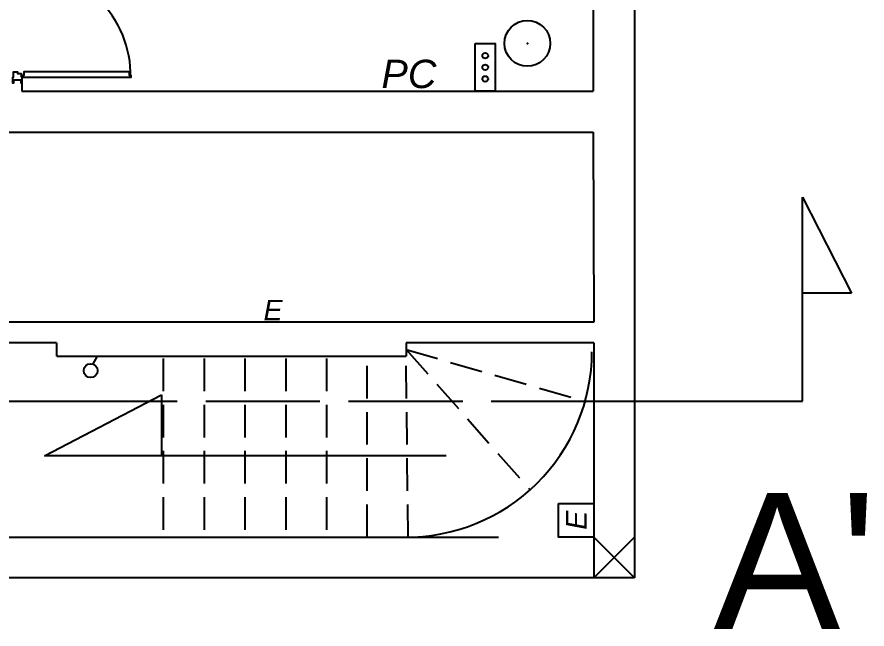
# Model space of a CAD drawing. Header units: millimetres. Extents: x 1251.1 to 1334.1, y 1577.6 to 1641.3.
# Drawn here: x 1306.9 to 1313.15, y 1610.08 to 1614.57 of the extents above; entities that cross this region are included whole.
import ezdxf

# ---------------------------------------------------------------- set-up
doc = ezdxf.new("R2010")
doc.units = ezdxf.units.MM
doc.linetypes.add('ACAD_ISO02W100', pattern=[15, 12, -3])
doc.linetypes.add('DASHED2', pattern=[9.525, 6.35, -3.175])
for name, color, linetype in [('IMPIANTO ELETTRICO', 7, 'Continuous'), ('MURATURA', 140, 'Continuous'), ('PORTES', 3, 'Continuous')]:
    doc.layers.add(name, color=color, linetype=linetype)
doc.styles.add('fm-studio_50', font='Arial Italic.ttf', dxfattribs={"height": 10})
doc.styles.get("Standard").update_dxf_attribs({"font": 'Arial.ttf'})

msp = doc.modelspace()

# ---------------------------------------------------------------- hatches: boundary and pattern name
at = {"layer": 'MURATURA'}
h = msp.add_hatch(dxfattribs=at)
h.set_pattern_fill('AR-B816C', color=0, scale=0.66)
h.paths.add_polyline_path([(1311.142, 1613.7292), (1306.4905, 1613.7292), (1306.4905, 1613.38), (1306.4905, 1612.68), (1306.4905, 1612.63), (1306.4905, 1612.3308), (1311.1456, 1612.3308)])
h = msp.add_hatch(dxfattribs=at)
h.set_pattern_fill('ANGLE', color=256)
h.set_pattern_definition([(0, (23.289, -0.092), (0, 6.985), [5.08, -1.905]), (90, (23.289, -0.092), (-6.985, 4e-16), [5.08, -1.905])])
h.paths.add_polyline_path([(1307.9656, 1611.7984), (1307.1055, 1611.348), (1307.9656, 1611.348)])

# ---------------------------------------------------------------- linework, layer by layer
at = {"layer": 'IMPIANTO ELETTRICO', "linetype": 'Continuous'}
msp.add_lwpolyline([(1310.2731, 1614.381), (1310.4212, 1614.381), (1310.4212, 1614.0292), (1310.2731, 1614.0292)], close=True, dxfattribs=at)
msp.add_lwpolyline([(1307.4625, 1612.0199), (1307.496, 1612.0808), (1307.5825, 1612.0808)], dxfattribs=at)
at = {"layer": 'IMPIANTO ELETTRICO'}
msp.add_lwpolyline([(1310.8868, 1610.9978), (1311.1456, 1610.9978), (1311.1456, 1610.7513), (1310.8868, 1610.7513)], close=True, dxfattribs=at)
at = {"layer": 'IMPIANTO ELETTRICO', "linetype": 'Continuous'}
for centre, radius in [((1310.6572, 1614.381), 0.1682), ((1310.3471, 1614.2903), 0.0207), ((1310.3471, 1614.2051), 0.0207), ((1310.3471, 1614.1199), 0.0207), ((1307.4456, 1611.9753), 0.0509)]:
    msp.add_circle(centre, radius, dxfattribs=at)
at = {"layer": 'IMPIANTO ELETTRICO', "linetype": 'DASHED2'}
msp.add_point((1310.6572, 1614.381), dxfattribs=at)
at = {"layer": 'MURATURA'}
for p, q in [((1311.4456, 1620.4513), (1311.4456, 1610.4513)), ((1311.139, 1616.5278), (1311.1418, 1614.0292)), ((1306.9405, 1614.1292), (1306.9405, 1614.0292)), ((1306.9405, 1614.0292), (1311.1418, 1614.0292)), ((1306.4905, 1613.7292), (1311.142, 1613.7292)), ((1311.142, 1613.7292), (1311.1456, 1612.3308)), ((1311.1456, 1612.3308), (1306.4905, 1612.3308)), ((1307.1954, 1612.1808), (1306.3405, 1612.1808)), ((1307.1954, 1612.1808), (1307.1954, 1612.0808)), ((1309.7656, 1612.1808), (1309.7656, 1612.0808)), ((1311.1456, 1612.1808), (1309.7656, 1612.1808)), ((1311.1456, 1612.1808), (1311.1456, 1610.7513)), ((1307.1982, 1612.0808), (1309.7656, 1612.0808)), ((1307.1055, 1611.348), (1307.9656, 1611.7984)), ((1307.9656, 1611.7984), (1307.9656, 1611.348)), ((1310.0605, 1611.348), (1307.1055, 1611.348)), ((1311.4456, 1610.4513), (1298.4456, 1610.4513))]:
    msp.add_line(p, q, dxfattribs=at)
at = {"layer": 'MURATURA', "linetype": 'ACAD_ISO02W100'}
for p, q in [((1312.6797, 1611.7513), (1312.6797, 1613.2513)), ((1312.6797, 1613.2513), (1313.0416, 1612.5449)), ((1313.0416, 1612.5449), (1312.6797, 1612.5449)), ((1295.6918, 1611.7513), (1312.6797, 1611.7513)), ((1298.4456, 1610.7513), (1311.4456, 1610.7513)), ((1311.1456, 1610.7513), (1311.4456, 1610.4513)), ((1311.4456, 1610.7513), (1311.1456, 1610.4513))]:
    msp.add_line(p, q, dxfattribs=at)
at = {"layer": 'MURATURA', "linetype": 'ByBlock'}
msp.add_line((1311.1456, 1612.1808), (1311.1456, 1610.4513), dxfattribs=at)
at = {"layer": 'MURATURA', "linetype": 'ACAD_ISO02W100', "ltscale": 0.02}
for p, q in [((1309.7656, 1612.1308), (1310.6722, 1611.1041)), ((1309.7656, 1612.1308), (1311.09, 1611.7473)), ((1309.7798, 1610.7513), (1309.7656, 1612.0808)), ((1307.9798, 1612.0647), (1307.9798, 1610.7513)), ((1308.2798, 1612.0647), (1308.2798, 1610.7513)), ((1308.5798, 1612.0647), (1308.5798, 1610.7513)), ((1308.8798, 1612.0647), (1308.8798, 1610.7513)), ((1309.1798, 1612.0647), (1309.1798, 1610.7513)), ((1309.4798, 1610.7513), (1309.4798, 1612.0647))]:
    msp.add_line(p, q, dxfattribs=at)
at = {"layer": 'MURATURA', "linetype": 'ACAD_ISO02W100', "ltscale": 0.07}
msp.add_line((1295.6918, 1611.7513), (1312.6797, 1611.7513), dxfattribs=at)
at = {"layer": 'MURATURA'}
msp.add_arc((1309.766, 1612.1174), 1.3663, 269.4233, 359.88399, dxfattribs=at)
at = {"layer": 'PORTES'}
for points in [[(1306.9345, 1614.133), (1306.9401, 1614.133), (1306.9401, 1614.0888), (1306.9345, 1614.0888), (1306.9345, 1614.1109), (1306.8793, 1614.1109), (1306.8793, 1614.0888), (1306.8738, 1614.0888), (1306.8738, 1614.133), (1306.8793, 1614.133), (1306.8793, 1614.1716), (1306.9069, 1614.1716), (1306.9069, 1614.1606), (1306.9345, 1614.1606)], [(1306.9456, 1614.1302), (1306.9456, 1614.1468), (1306.9566, 1614.1468), (1306.9566, 1614.1744), (1307.7295, 1614.1744), (1307.7295, 1614.1468), (1307.7405, 1614.1468), (1307.7405, 1614.1302)]]:
    msp.add_lwpolyline(points, close=True, dxfattribs=at)
msp.add_circle((1306.9401, 1614.1385), 0.00552, dxfattribs=at)
msp.add_arc((1306.9401, 1614.1385), 0.8005, 359.47914, 90.34723, dxfattribs=at)

# ---------------------------------------------------------------- texts
at = {"linetype": 'Continuous', "style": 'fm-studio_50'}
msp.add_text('E', height=0.1504, dxfattribs=at).set_placement((1308.7169, 1612.3452))
at = {"layer": 'IMPIANTO ELETTRICO', "linetype": 'Continuous', "style": 'fm-studio_50'}
msp.add_text('PC', height=0.20861, dxfattribs=at).set_placement((1309.5838, 1614.0521))
msp.add_text('E', height=0.1504, rotation=90, dxfattribs=at).set_placement((1311.0919, 1610.8057))
at = {"layer": 'MURATURA', "linetype": 'ACAD_ISO02W100', "insert": (1312.0264, 1611.0764), "char_height": 1, "attachment_point": 1}
msp.add_mtext_dynamic_manual_height_columns("A'", width=3.508068, gutter_width=12.5, heights=[0], dxfattribs=at)

doc.saveas('drawing.dxf')
